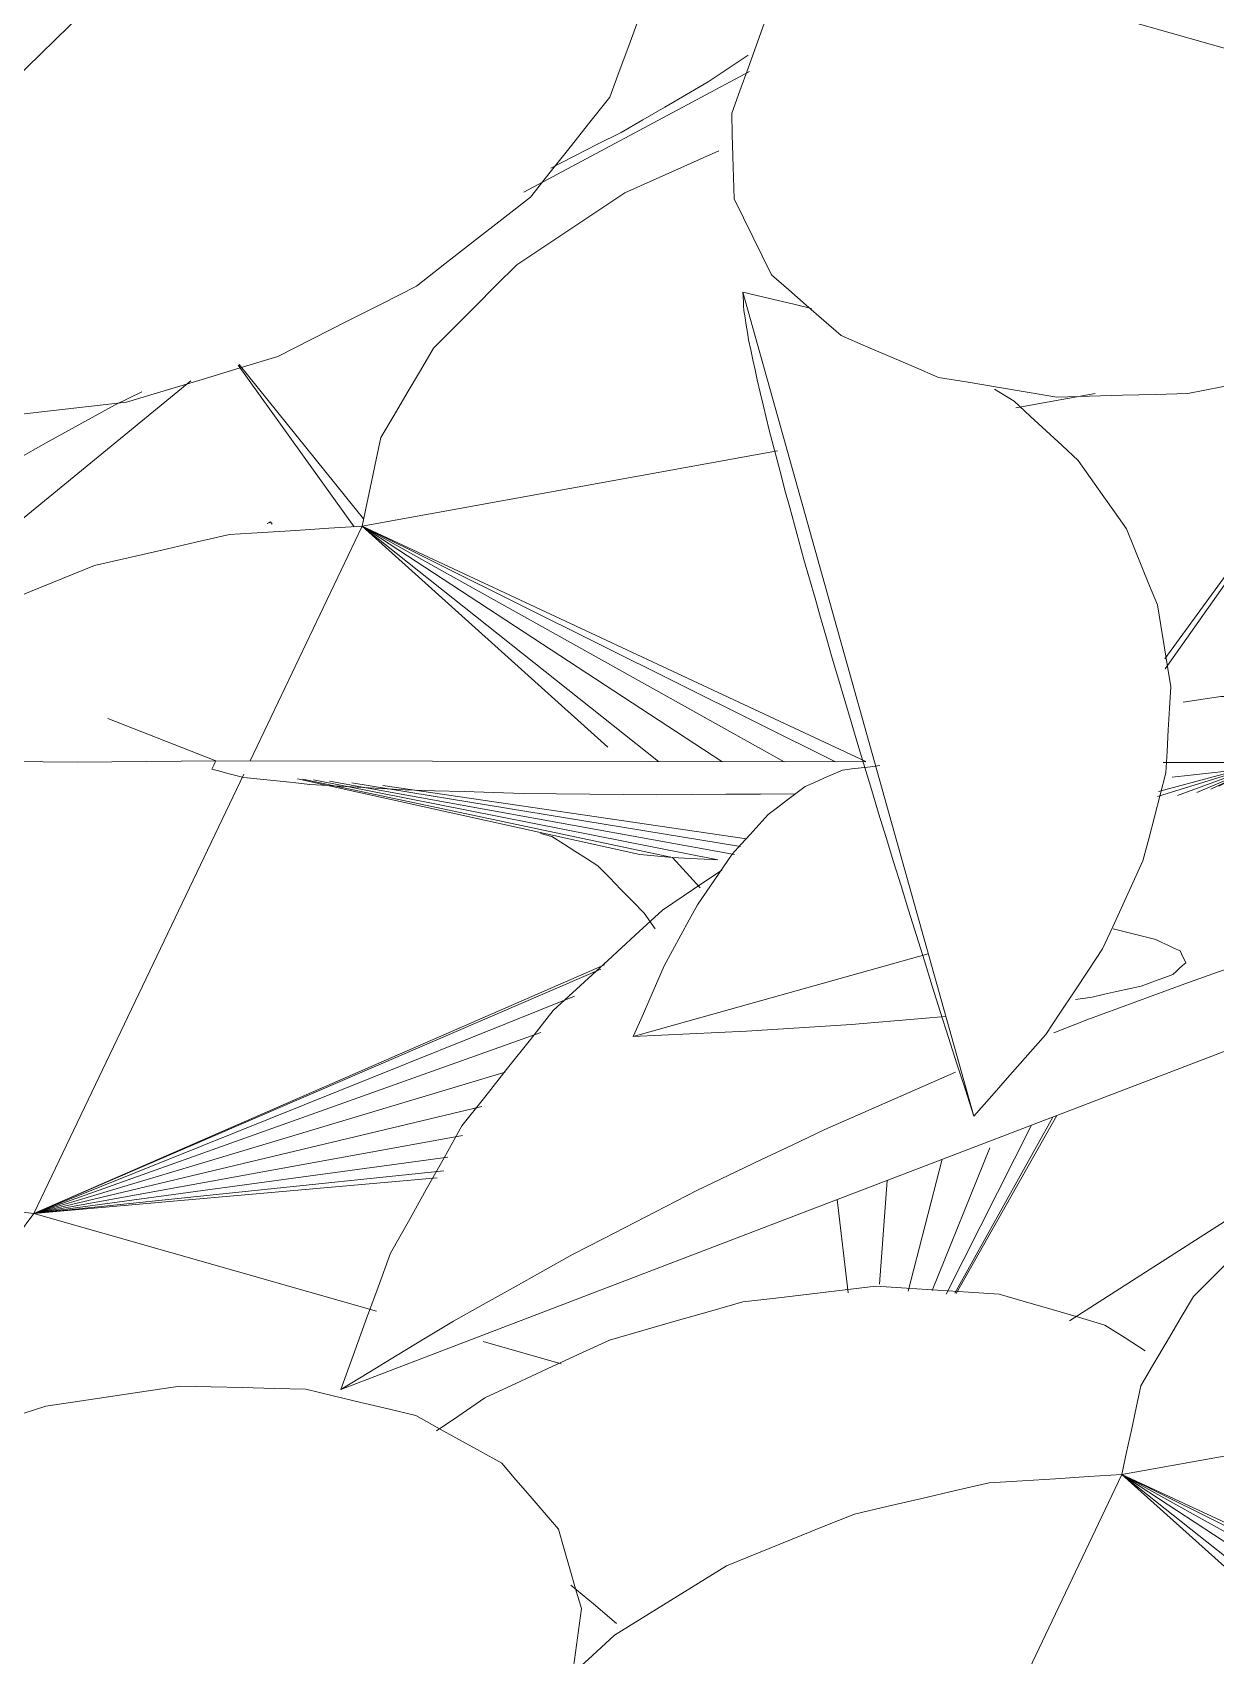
# Model space of a CAD drawing. Header units: metres. Extents: x 10.2 to 20.8, y -0.2 to 6.6.
# Drawn here: x 14.5079 to 14.5493, y 2.5656 to 2.6225 of the extents above; entities that cross this region are included whole.
import ezdxf

# ---------------------------------------------------------------- set-up
doc = ezdxf.new("R2010")
doc.units = ezdxf.units.M
doc.linetypes.add('_Pontos', pattern=[0.002, 0, -0.002])
for name, color, linetype, lineweight in [('Importações nas famílias', 250, 'Continuous', 5), ('Níveis', 10, 'Continuous', 9), ('Vegetação', 7, 'Continuous', 5)]:
    doc.layers.add(name, color=color, linetype=linetype, lineweight=lineweight)

# ---------------------------------------------------------------- blocks, each defined once
blk = doc.blocks.new('Planta_pergolado_12200 - plantas pergolado_skp_Component_12-V4133-Corte 3')
at = {"layer": 'Importações nas famílias'}
blk.add_line((14.516277, 2.605277), (14.516223, 2.605352), dxfattribs=at)
at = {"layer": 'Importações nas famílias', "flags": 128}
blk.add_lwpolyline([(14.516223, 2.605352), (14.516162, 2.605323), (14.516101, 2.605293)], dxfattribs=at)
blk = doc.blocks.new('Planta_pergolado_12200 - plantas pergolado_skp_Component_12-V4135-Corte 3')
at = {"layer": 'Importações nas famílias'}
for p, q in [((14.525679, 2.594436), (14.526073, 2.594338)), ((14.5293, 2.591652), (14.529694, 2.591094))]:
    blk.add_line(p, q, dxfattribs=at)
at = {"layer": 'Importações nas famílias', "flags": 128}
for points in [[(14.526073, 2.594338), (14.526476, 2.59408), (14.52688, 2.593822), (14.527283, 2.593563), (14.527686, 2.593305)], [(14.527686, 2.593305), (14.52809, 2.592892), (14.528493, 2.592478), (14.528896, 2.592065), (14.5293, 2.591652)]]:
    blk.add_lwpolyline(points, dxfattribs=at)
blk = doc.blocks.new('Planta_pergolado_12200 - plantas pergolado_skp_Component_17-V4137-Corte 3')
at = {"layer": 'Importações nas famílias'}
for p, q in [((14.499768, 2.598901), (14.500807, 2.598948)), ((14.514307, 2.596988), (14.510524, 2.598462)), ((14.493782, 2.598298), (14.49407, 2.598373)), ((14.514307, 2.596988), (14.537072, 2.596948)), ((14.547288, 2.595729), (14.550762, 2.596814)), ((14.547317, 2.595914), (14.550413, 2.596737)), ((14.547479, 2.596929), (14.550859, 2.596923)), ((14.550879, 2.596837), (14.547979, 2.595771)), ((14.550882, 2.596825), (14.548661, 2.595875)), ((14.549149, 2.595986), (14.550884, 2.596814)), ((14.549436, 2.596091), (14.550885, 2.59681)), ((14.517158, 2.596357), (14.529154, 2.593702)), ((14.517351, 2.596342), (14.530294, 2.593596)), ((14.51772, 2.596313), (14.531881, 2.593516)), ((14.518281, 2.59627), (14.532467, 2.593708)), ((14.519071, 2.596209), (14.532684, 2.593984)), ((14.53289, 2.594246), (14.520152, 2.596125)), ((14.530294, 2.593596), (14.529154, 2.593702)), ((14.531262, 2.592535), (14.530294, 2.593596)), ((14.53093, 2.593564), (14.530294, 2.593596)), ((14.531881, 2.593516), (14.53093, 2.593564))]:
    blk.add_line(p, q, dxfattribs=at)
at = {"layer": 'Importações nas famílias', "flags": 128}
for points in [[(14.49407, 2.598373), (14.494654, 2.598444), (14.495238, 2.598515), (14.495822, 2.598585), (14.496406, 2.598656)], [(14.496406, 2.598656), (14.497247, 2.598717), (14.498087, 2.598778), (14.498927, 2.59884), (14.499768, 2.598901)], [(14.494396, 2.597496), (14.494055, 2.597565), (14.493713, 2.597635)], [(14.496925, 2.59726), (14.496293, 2.597319), (14.495661, 2.597378), (14.495029, 2.597437), (14.494396, 2.597496)], [(14.500444, 2.597082), (14.499564, 2.597127), (14.498685, 2.597171), (14.497805, 2.597216), (14.496925, 2.59726)], [(14.504713, 2.596973), (14.503646, 2.597), (14.502579, 2.597027), (14.501511, 2.597055), (14.500444, 2.597082)], [(14.509441, 2.596941), (14.508259, 2.596949), (14.507077, 2.596957), (14.505895, 2.596965), (14.504713, 2.596973)], [(14.514307, 2.596988), (14.51309, 2.596976), (14.511874, 2.596964), (14.510658, 2.596953), (14.509441, 2.596941)], [(14.514163, 2.596686), (14.514199, 2.596762), (14.514235, 2.596837), (14.514271, 2.596912), (14.514307, 2.596988)], [(14.515284, 2.596403), (14.515003, 2.596474), (14.514723, 2.596545), (14.514443, 2.596616), (14.514163, 2.596686)], [(14.550762, 2.596848), (14.550413, 2.596773), (14.550063, 2.596699), (14.549714, 2.596624)], [(14.517592, 2.596158), (14.517015, 2.596219), (14.516438, 2.596281), (14.515861, 2.596342), (14.515284, 2.596403)], [(14.52093, 2.595967), (14.520095, 2.596015), (14.519261, 2.596063), (14.518426, 2.59611), (14.517592, 2.596158)], [(14.549714, 2.596624), (14.549075, 2.596555), (14.548436, 2.596486), (14.547797, 2.596417)], [(14.525071, 2.595843), (14.524035, 2.595874), (14.523, 2.595905), (14.521965, 2.595936), (14.52093, 2.595967)], [(14.529732, 2.595796), (14.528567, 2.595808), (14.527401, 2.59582), (14.526236, 2.595831), (14.525071, 2.595843)], [(14.534596, 2.595827), (14.53338, 2.595819), (14.532164, 2.595811), (14.530948, 2.595803), (14.529732, 2.595796)]]:
    blk.add_lwpolyline(points, dxfattribs=at)
blk = doc.blocks.new('Planta_pergolado_12200 - plantas pergolado_skp_Component_16-V4138-Corte 3')
for name in ['Planta_pergolado_12200 - plantas pergolado_skp_Component_12-V4133-Corte 3', 'Planta_pergolado_12200 - plantas pergolado_skp_Component_17-V4137-Corte 3', 'Planta_pergolado_12200 - plantas pergolado_skp_Component_12-V4135-Corte 3']:
    blk.add_blockref(name, (0, 0))
blk = doc.blocks.new('Planta_pergolado_12200 - plantas pergolado_skp_Component_17-V4184-Corte 3')
at = {"layer": 'Importações nas famílias'}
for p, q in [((14.532997, 2.621123), (14.525095, 2.6169)), ((14.519144, 2.605184), (14.515083, 2.610846)), ((14.515118, 2.61086), (14.51948, 2.605456)), ((14.51343, 2.610297), (14.501206, 2.600272)), ((14.510774, 2.609451), (14.511709, 2.609902)), ((14.488048, 2.594585), (14.488836, 2.595197)), ((14.481678, 2.584501), (14.482475, 2.585109)), ((14.477621, 2.580957), (14.478214, 2.581555)), ((14.482991, 2.579368), (14.4822, 2.579))]:
    blk.add_line(p, q, dxfattribs=at)
at = {"layer": 'Importações nas famílias', "flags": 128}
for points in [[(14.506118, 2.606874), (14.507282, 2.607518), (14.508446, 2.608162), (14.50961, 2.608807), (14.510774, 2.609451)], [(14.501071, 2.603801), (14.502333, 2.604569), (14.503595, 2.605337), (14.504857, 2.606106), (14.506118, 2.606874)], [(14.49872, 2.60225), (14.499797, 2.60296), (14.501071, 2.603801)], [(14.492525, 2.584812), (14.491276, 2.584065), (14.490334, 2.583501)], [(14.478214, 2.581555), (14.47908, 2.582291), (14.479946, 2.583028), (14.480812, 2.583765), (14.481678, 2.584501)], [(14.487407, 2.581756), (14.486394, 2.581209), (14.48526, 2.580595), (14.484126, 2.579981), (14.482991, 2.579368)]]:
    blk.add_lwpolyline(points, dxfattribs=at)
blk = doc.blocks.new('Planta_pergolado_12200 - plantas pergolado_skp_Component_16-V4185-Corte 3')
blk.add_blockref('Planta_pergolado_12200 - plantas pergolado_skp_Component_17-V4184-Corte 3', (0, 0))
blk = doc.blocks.new('Planta_pergolado_12200 - plantas pergolado_skp_-V4186-Corte 3')
blk.add_blockref('Planta_pergolado_12200 - plantas pergolado_skp_Component_16-V4185-Corte 3', (0, 0))
blk = doc.blocks.new('Planta_pergolado_12200 - plantas pergolado_skp_-V4187-Corte 3')
for name in ['Planta_pergolado_12200 - plantas pergolado_skp_-V4186-Corte 3', 'Planta_pergolado_12200 - plantas pergolado_skp_Component_16-V4138-Corte 3']:
    blk.add_blockref(name, (0, 0))
blk = doc.blocks.new('Planta_pergolado_12200 - plantas pergolado_skp_-V4514-Corte 3')
blk.add_blockref('Planta_pergolado_12200 - plantas pergolado_skp_-V4187-Corte 3', (0, 0))
blk = doc.blocks.new('Planta_pergolado_12200 - plantas pergolado_skp_Component_12-V4888-Corte 3')
at = {"layer": 'Importações nas famílias'}
blk.add_line((14.529, 2.623494), (14.532958, 2.62631), dxfattribs=at)
at = {"layer": 'Importações nas famílias', "flags": 128}
for points in [[(14.531552, 2.620769), (14.532251, 2.621233), (14.532949, 2.621696)], [(14.528495, 2.618995), (14.52926, 2.619438), (14.530024, 2.619882), (14.530788, 2.620325), (14.531552, 2.620769)], [(14.526031, 2.617738), (14.526852, 2.618157), (14.527674, 2.618576), (14.528495, 2.618995)]]:
    blk.add_lwpolyline(points, dxfattribs=at)
blk = doc.blocks.new('Planta_pergolado_12200 - plantas pergolado_skp_Component_17-V4890-Corte 3')
at = {"layer": 'Importações nas famílias'}
blk.add_line((14.535806, 2.625876), (14.56498, 2.617563), dxfattribs=at)
at = {"layer": 'Importações nas famílias', "flags": 128}
for points in [[(14.53237, 2.619666), (14.532656, 2.620452), (14.532942, 2.621237), (14.533227, 2.622022), (14.533513, 2.622808)], [(14.532455, 2.616664), (14.532434, 2.617415), (14.532413, 2.618165), (14.532391, 2.618916), (14.53237, 2.619666)], [(14.533763, 2.614007), (14.533436, 2.614671), (14.533109, 2.615335), (14.532782, 2.616), (14.532455, 2.616664)], [(14.536204, 2.611875), (14.535594, 2.612408), (14.534983, 2.612941), (14.534373, 2.613474), (14.533763, 2.614007)], [(14.539612, 2.610414), (14.53876, 2.610779), (14.537908, 2.611144), (14.537056, 2.61151), (14.536204, 2.611875)], [(14.543754, 2.609724), (14.542719, 2.609896), (14.541683, 2.610069), (14.540647, 2.610241), (14.539612, 2.610414)], [(14.553084, 2.610786), (14.5519, 2.610552), (14.550717, 2.610318), (14.549533, 2.610084), (14.548349, 2.609851)], [(14.548349, 2.609851), (14.547201, 2.609819), (14.546052, 2.609787), (14.544903, 2.609755), (14.543754, 2.609724)]]:
    blk.add_lwpolyline(points, dxfattribs=at)
blk = doc.blocks.new('Planta_pergolado_12200 - plantas pergolado_skp_Component_16-V4891-Corte 3')
for name in ['Planta_pergolado_12200 - plantas pergolado_skp_Component_17-V4890-Corte 3', 'Planta_pergolado_12200 - plantas pergolado_skp_Component_12-V4888-Corte 3']:
    blk.add_blockref(name, (0, 0))
blk = doc.blocks.new('Planta_pergolado_12200 - plantas pergolado_skp_Component_17-V4902-Corte 3')
at = {"layer": 'Importações nas famílias'}
for p, q in [((14.5451, 2.609848), (14.542318, 2.609345)), ((14.547536, 2.60055), (14.553026, 2.608092)), ((14.533977, 2.607835), (14.519426, 2.605202)), ((14.552844, 2.607712), (14.547553, 2.600204)), ((14.515504, 2.596986), (14.519426, 2.605202)), ((14.534212, 2.596953), (14.519426, 2.605202)), ((14.519426, 2.605202), (14.536009, 2.59695)), ((14.53202, 2.596957), (14.519426, 2.605202)), ((14.529802, 2.59696), (14.519426, 2.605202)), ((14.52803, 2.597466), (14.519426, 2.605202)), ((14.519426, 2.605202), (14.537068, 2.596961)), ((14.507934, 2.581129), (14.515278, 2.596513)), ((14.507934, 2.581129), (14.527911, 2.589838)), ((14.507934, 2.581129), (14.527788, 2.589683)), ((14.507934, 2.581129), (14.526867, 2.588738)), ((14.507934, 2.581129), (14.525682, 2.587464)), ((14.507934, 2.581129), (14.524432, 2.586081)), ((14.507934, 2.581129), (14.523625, 2.584879)), ((14.542874, 2.584225), (14.539882, 2.578306)), ((14.543616, 2.584509), (14.540182, 2.578339)), ((14.540231, 2.578331), (14.543763, 2.584565)), ((14.554912, 2.584236), (14.544206, 2.57737)), ((14.507934, 2.581129), (14.522939, 2.583858)), ((14.507934, 2.581129), (14.522428, 2.583097)), ((14.539388, 2.578436), (14.541413, 2.583426)), ((14.507934, 2.581129), (14.522285, 2.582629)), ((14.538551, 2.57841), (14.539743, 2.583027)), ((14.522056, 2.582383), (14.507934, 2.581129)), ((14.537815, 2.582289), (14.537543, 2.578649)), ((14.536063, 2.581619), (14.536451, 2.578346)), ((14.507934, 2.581129), (14.507167, 2.581224)), ((14.507361, 2.580362), (14.507934, 2.581129)), ((14.507934, 2.581129), (14.519935, 2.577709)), ((14.523668, 2.576646), (14.526397, 2.575868))]:
    blk.add_line(p, q, dxfattribs=at)
at = {"layer": 'Importações nas famílias', "flags": 128}
for points in [[(14.528623, 2.61688), (14.529721, 2.617367), (14.530818, 2.617854), (14.531915, 2.618342)], [(14.524843, 2.614358), (14.525788, 2.614989), (14.526733, 2.615619), (14.527678, 2.616249), (14.528623, 2.61688)], [(14.52193, 2.611436), (14.522658, 2.612167), (14.523387, 2.612897), (14.524115, 2.613628), (14.524843, 2.614358)], [(14.520082, 2.608313), (14.520544, 2.609094), (14.521006, 2.609875), (14.521468, 2.610655), (14.52193, 2.611436)], [(14.519426, 2.605202), (14.51959, 2.60598), (14.519754, 2.606758), (14.519918, 2.607535), (14.520082, 2.608313)], [(14.514777, 2.604911), (14.51594, 2.604983), (14.517102, 2.605056), (14.518264, 2.605129), (14.519426, 2.605202)], [(14.510054, 2.603819), (14.511235, 2.604092), (14.512416, 2.604365), (14.513597, 2.604638), (14.514777, 2.604911)], [(14.505578, 2.602001), (14.506697, 2.602456), (14.507816, 2.60291), (14.508935, 2.603365), (14.510054, 2.603819)]]:
    blk.add_lwpolyline(points, dxfattribs=at)
blk = doc.blocks.new('Planta_pergolado_12200 - plantas pergolado_skp_Component_16-V4903-Corte 3')
blk.add_blockref('Planta_pergolado_12200 - plantas pergolado_skp_Component_17-V4902-Corte 3', (0, 0))
blk = doc.blocks.new('Planta_pergolado_12200 - plantas pergolado_skp_Component_17-V4921-Corte 3')
at = {"layer": 'Importações nas famílias'}
blk.add_line((14.520013, 2.633332), (14.49703, 2.610844), dxfattribs=at)
at = {"layer": 'Importações nas famílias', "flags": 128}
for points in [[(14.529434, 2.623821), (14.5291, 2.622923), (14.528767, 2.622026), (14.528433, 2.621129), (14.528099, 2.620231)], [(14.528099, 2.620231), (14.527405, 2.619355), (14.52671, 2.618479), (14.526015, 2.617604), (14.52532, 2.616728)], [(14.52532, 2.616728), (14.524323, 2.615948), (14.523326, 2.615169), (14.522329, 2.614389), (14.521332, 2.61361)], [(14.521332, 2.61361), (14.520118, 2.612993), (14.518905, 2.612377), (14.517691, 2.61176), (14.516477, 2.611143)], [(14.516477, 2.611143), (14.515151, 2.610743), (14.513824, 2.610342), (14.512497, 2.609941), (14.51117, 2.60954)], [(14.51117, 2.60954), (14.509844, 2.609389), (14.508517, 2.609238), (14.507191, 2.609087), (14.505864, 2.608936)]]:
    blk.add_lwpolyline(points, dxfattribs=at)
blk = doc.blocks.new('Planta_pergolado_12200 - plantas pergolado_skp_Component_16-V4922-Corte 3')
blk.add_blockref('Planta_pergolado_12200 - plantas pergolado_skp_Component_17-V4921-Corte 3', (0, 0))
blk = doc.blocks.new('Planta_pergolado_12200 - plantas pergolado_skp_Component_12-V4929-Corte 3')
at = {"layer": 'Importações nas famílias'}
for p, q in [((14.532762, 2.613393), (14.540846, 2.584541)), ((14.542263, 2.609576), (14.541575, 2.61))]:
    blk.add_line(p, q, dxfattribs=at)
at = {"layer": 'Importações nas famílias', "flags": 128}
for points in [[(14.535171, 2.612826), (14.534541, 2.612974), (14.533652, 2.613184), (14.532762, 2.613393)], [(14.532762, 2.613393), (14.532771, 2.613234), (14.532779, 2.613074), (14.532788, 2.612915), (14.532797, 2.612755)], [(14.532797, 2.612755), (14.532839, 2.612499), (14.53288, 2.612243), (14.532922, 2.611986), (14.532964, 2.61173)], [(14.532964, 2.61173), (14.533039, 2.611379), (14.533113, 2.611029), (14.533188, 2.610678), (14.533262, 2.610328)], [(14.533262, 2.610328), (14.533369, 2.609887), (14.533475, 2.609446), (14.533582, 2.609006), (14.533688, 2.608565)], [(14.544507, 2.607505), (14.543946, 2.608023), (14.543385, 2.608541), (14.542824, 2.609058), (14.542263, 2.609576)], [(14.533688, 2.608565), (14.533825, 2.608039), (14.533962, 2.607513), (14.534099, 2.606987), (14.534236, 2.606461)], [(14.546193, 2.605109), (14.545772, 2.605708), (14.54535, 2.606307), (14.544929, 2.606906), (14.544507, 2.607505)], [(14.534236, 2.606461), (14.534402, 2.605855), (14.534569, 2.60525), (14.534735, 2.604644), (14.534901, 2.604038)], [(14.547281, 2.602443), (14.547009, 2.603109), (14.546737, 2.603776), (14.546465, 2.604442), (14.546193, 2.605109)], [(14.534901, 2.604038), (14.535095, 2.60336), (14.535288, 2.602682), (14.535482, 2.602003), (14.535675, 2.601325)], [(14.547745, 2.59957), (14.547629, 2.600288), (14.547513, 2.601007), (14.547397, 2.601725), (14.547281, 2.602443)], [(14.535675, 2.601325), (14.535894, 2.600581), (14.536113, 2.599838), (14.536331, 2.599094), (14.53655, 2.598351)], [(14.547575, 2.596558), (14.547617, 2.597311), (14.54766, 2.598064), (14.547702, 2.598817), (14.547745, 2.59957)], [(14.53655, 2.598351), (14.536791, 2.59755), (14.537033, 2.59675), (14.537274, 2.595949), (14.537516, 2.595149)], [(14.546774, 2.593477), (14.546974, 2.594247), (14.547174, 2.595017), (14.547374, 2.595788), (14.547575, 2.596558)], [(14.537516, 2.595149), (14.537777, 2.5943), (14.538039, 2.593451), (14.5383, 2.592603), (14.538561, 2.591754)], [(14.545361, 2.590399), (14.545714, 2.591168), (14.546067, 2.591938), (14.54642, 2.592707), (14.546774, 2.593477)], [(14.538561, 2.591754), (14.53884, 2.590867), (14.539119, 2.58998), (14.539397, 2.589092), (14.539676, 2.588205)], [(14.54337, 2.587397), (14.543867, 2.588147), (14.544365, 2.588898), (14.544863, 2.589648), (14.545361, 2.590399)], [(14.539676, 2.588205), (14.539968, 2.587289), (14.540261, 2.586373), (14.540554, 2.585457), (14.540846, 2.584541)], [(14.540846, 2.584541), (14.541477, 2.585255), (14.542108, 2.585969), (14.542739, 2.586683), (14.54337, 2.587397)]]:
    blk.add_lwpolyline(points, dxfattribs=at)
blk = doc.blocks.new('Planta_pergolado_12200 - plantas pergolado_skp_Component_12-V4930-Corte 3')
at = {"layer": 'Importações nas famílias', "flags": 128}
for points in [[(14.505819, 2.573668), (14.504785, 2.573427), (14.503751, 2.573187), (14.502717, 2.572946), (14.501683, 2.572705)], [(14.528335, 2.566768), (14.527526, 2.567454), (14.526741, 2.568118)]]:
    blk.add_lwpolyline(points, dxfattribs=at)
blk = doc.blocks.new('Planta_pergolado_12200 - plantas pergolado_skp_Component_17-V4931-Corte 3')
at = {"layer": 'Importações nas famílias'}
for p, q in [((14.582314, 2.578553), (14.546039, 2.571988)), ((14.534547, 2.547915), (14.546039, 2.571988)), ((14.565526, 2.561116), (14.546039, 2.571988)), ((14.546039, 2.571988), (14.567623, 2.561247)), ((14.563396, 2.560623), (14.546039, 2.571988)), ((14.561378, 2.559804), (14.546039, 2.571988)), ((14.560317, 2.55915), (14.546039, 2.571988)), ((14.546039, 2.571988), (14.569542, 2.561008))]:
    blk.add_line(p, q, dxfattribs=at)
at = {"layer": 'Importações nas famílias', "flags": 128}
for points in [[(14.548543, 2.578222), (14.549271, 2.578952), (14.55, 2.579683), (14.550728, 2.580413), (14.551456, 2.581144)], [(14.546695, 2.575099), (14.547157, 2.57588), (14.547619, 2.57666), (14.548081, 2.577441), (14.548543, 2.578222)], [(14.546039, 2.571988), (14.546203, 2.572765), (14.546367, 2.573543), (14.546531, 2.574321), (14.546695, 2.575099)], [(14.536667, 2.570605), (14.537848, 2.570878), (14.539029, 2.571151), (14.540209, 2.571423), (14.54139, 2.571696)], [(14.54139, 2.571696), (14.542552, 2.571769), (14.543715, 2.571842), (14.544877, 2.571915), (14.546039, 2.571988)], [(14.532191, 2.568787), (14.53331, 2.569241), (14.534429, 2.569696), (14.535548, 2.57015), (14.536667, 2.570605)], [(14.528267, 2.566367), (14.529248, 2.566972), (14.530229, 2.567577), (14.53121, 2.568182), (14.532191, 2.568787)], [(14.526714, 2.564939), (14.52749, 2.565653), (14.528267, 2.566367)]]:
    blk.add_lwpolyline(points, dxfattribs=at)
blk = doc.blocks.new('Planta_pergolado_12200 - plantas pergolado_skp_Component_16-V4932-Corte 3')
for name in ['Planta_pergolado_12200 - plantas pergolado_skp_Component_12-V4929-Corte 3', 'Planta_pergolado_12200 - plantas pergolado_skp_Component_17-V4931-Corte 3', 'Planta_pergolado_12200 - plantas pergolado_skp_Component_12-V4930-Corte 3']:
    blk.add_blockref(name, (0, 0))
blk = doc.blocks.new('Planta_pergolado_12200 - plantas pergolado_skp_Component_12-V4943-Corte 3')
at = {"layer": 'Importações nas famílias'}
for p, q in [((14.539254, 2.590223), (14.528923, 2.587334)), ((14.544415, 2.58862), (14.544991, 2.58871))]:
    blk.add_line(p, q, dxfattribs=at)
at = {"layer": 'Importações nas famílias', "flags": 128}
for points in [[(14.53756, 2.596817), (14.537232, 2.596778), (14.536905, 2.596738), (14.536577, 2.596699), (14.536249, 2.596659)], [(14.536249, 2.596659), (14.535921, 2.596516), (14.535594, 2.596372), (14.535266, 2.596228), (14.534939, 2.596084)], [(14.534939, 2.596084), (14.534616, 2.595838), (14.534293, 2.595591), (14.533969, 2.595345), (14.533646, 2.595099)], [(14.533646, 2.595099), (14.533331, 2.594752), (14.533015, 2.594406), (14.5327, 2.59406), (14.532384, 2.593713)], [(14.532384, 2.593713), (14.53208, 2.593271), (14.531776, 2.592828), (14.531472, 2.592386), (14.531168, 2.591943)], [(14.531168, 2.591943), (14.530878, 2.59141), (14.530589, 2.590876), (14.530299, 2.590343), (14.53001, 2.589809)], [(14.54722, 2.590723), (14.546849, 2.590818), (14.546477, 2.590913), (14.546106, 2.591007), (14.545734, 2.591102)], [(14.548074, 2.590324), (14.54786, 2.590423), (14.547647, 2.590523), (14.547434, 2.590623), (14.54722, 2.590723)], [(14.547818, 2.589501), (14.547932, 2.589604), (14.548046, 2.589707), (14.548161, 2.58981), (14.548275, 2.589913)], [(14.548275, 2.589913), (14.548224, 2.590015), (14.548174, 2.590118), (14.548124, 2.590221), (14.548074, 2.590324)], [(14.53001, 2.589809), (14.529738, 2.58919), (14.529466, 2.588571), (14.529195, 2.587953), (14.528923, 2.587334)], [(14.546715, 2.589096), (14.546991, 2.589197), (14.547267, 2.589298), (14.547542, 2.5894), (14.547818, 2.589501)], [(14.544991, 2.58871), (14.545422, 2.588807), (14.545853, 2.588903), (14.546284, 2.589), (14.546715, 2.589096)], [(14.532893, 2.587511), (14.533811, 2.587569), (14.534729, 2.587628), (14.535648, 2.587686), (14.536566, 2.587744)], [(14.536566, 2.587744), (14.537389, 2.587814), (14.538211, 2.587885), (14.539034, 2.587955), (14.539856, 2.588026)], [(14.528923, 2.587334), (14.529916, 2.587378), (14.530908, 2.587422), (14.5319, 2.587467), (14.532893, 2.587511)]]:
    blk.add_lwpolyline(points, dxfattribs=at)
blk = doc.blocks.new('Planta_pergolado_12200 - plantas pergolado_skp_Component_17-V4946-Corte 3')
at = {"layer": 'Importações nas famílias'}
for p, q in [((14.522455, 2.556886), (14.52109, 2.557467)), ((14.522514, 2.557515), (14.521742, 2.557775)), ((14.522415, 2.556454), (14.520825, 2.557228)), ((14.530668, 2.543142), (14.531847, 2.543574)), ((14.527263, 2.541166), (14.531552, 2.542519)), ((14.531388, 2.541571), (14.524766, 2.539801)), ((14.525593, 2.540222), (14.531441, 2.541877)), ((14.520582, 2.536271), (14.533147, 2.535717)), ((14.565788, 2.535435), (14.564461, 2.535034))]:
    blk.add_line(p, q, dxfattribs=at)
at = {"layer": 'Importações nas famílias', "flags": 128}
for points in [[(14.532756, 2.578031), (14.53392, 2.578168), (14.535085, 2.578305), (14.536249, 2.578442), (14.537413, 2.578579)], [(14.537413, 2.578579), (14.538495, 2.57851), (14.539577, 2.578441), (14.540659, 2.578372), (14.54174, 2.578304)], [(14.528085, 2.576698), (14.529253, 2.577031), (14.530421, 2.577365), (14.531588, 2.577698), (14.532756, 2.578031)], [(14.54174, 2.578304), (14.542666, 2.578034), (14.543591, 2.577764), (14.544516, 2.577494), (14.545442, 2.577224)], [(14.545442, 2.577224), (14.546148, 2.576772), (14.546854, 2.57632)], [(14.52372, 2.57467), (14.524811, 2.575177), (14.525902, 2.575684), (14.526994, 2.576191), (14.528085, 2.576698)], [(14.522034, 2.573513), (14.522779, 2.574024), (14.52372, 2.57467)], [(14.568216, 2.536668), (14.567002, 2.536051), (14.565788, 2.535435)], [(14.555175, 2.533227), (14.553962, 2.533339), (14.553191, 2.53341)], [(14.511758, 2.530482), (14.51174, 2.531228), (14.511721, 2.531974)], [(14.543876, 2.531885), (14.543234, 2.531329), (14.542415, 2.53062), (14.541596, 2.529912), (14.540777, 2.529203)], [(14.513045, 2.527866), (14.512723, 2.52852), (14.512402, 2.529174), (14.51208, 2.529828), (14.511758, 2.530482)], [(14.540777, 2.529203), (14.539768, 2.528608), (14.538759, 2.528012), (14.537749, 2.527417), (14.53674, 2.526822)], [(14.51546, 2.525797), (14.514857, 2.526314), (14.514253, 2.526831), (14.513649, 2.527349), (14.513045, 2.527866)], [(14.53674, 2.526822), (14.535609, 2.526381), (14.534477, 2.52594), (14.533346, 2.525499), (14.532215, 2.525058)], [(14.518838, 2.524413), (14.517994, 2.524759), (14.517149, 2.525105), (14.516305, 2.525451), (14.51546, 2.525797)], [(14.532215, 2.525058), (14.531039, 2.524801), (14.529863, 2.524544), (14.528687, 2.524288), (14.527511, 2.524031)], [(14.522948, 2.523811), (14.521921, 2.523962), (14.520893, 2.524112), (14.519865, 2.524263), (14.518838, 2.524413)], [(14.527511, 2.524031), (14.52637, 2.523976), (14.525229, 2.523921), (14.524089, 2.523866), (14.522948, 2.523811)]]:
    blk.add_lwpolyline(points, dxfattribs=at)
blk = doc.blocks.new('Planta_pergolado_12200 - plantas pergolado_skp_Component_16-V4947-Corte 3')
for name in ['Planta_pergolado_12200 - plantas pergolado_skp_Component_12-V4943-Corte 3', 'Planta_pergolado_12200 - plantas pergolado_skp_Component_17-V4946-Corte 3']:
    blk.add_blockref(name, (0, 0))
blk = doc.blocks.new('Planta_pergolado_12200 - plantas pergolado_skp_Component_17-V4951-Corte 3')
at = {"layer": 'Importações nas famílias', "flags": 128}
for points in [[(14.508351, 2.574378), (14.509523, 2.574556), (14.510694, 2.574733), (14.511866, 2.574911), (14.513037, 2.575088)], [(14.513037, 2.575088), (14.514142, 2.57506), (14.515246, 2.575033), (14.51635, 2.575005), (14.517455, 2.574978)], [(14.517455, 2.574978), (14.518417, 2.574747), (14.519379, 2.574516), (14.520341, 2.574286), (14.521303, 2.574055)], [(14.503717, 2.572898), (14.504875, 2.573268), (14.506034, 2.573638), (14.507193, 2.574008), (14.508351, 2.574378)], [(14.521303, 2.574055), (14.522057, 2.573637), (14.522812, 2.573219), (14.523566, 2.572801), (14.52432, 2.572383)], [(14.52432, 2.572383), (14.524815, 2.571806), (14.52531, 2.571229), (14.525805, 2.570652), (14.5263, 2.570076)], [(14.5263, 2.570076), (14.526502, 2.569379), (14.526704, 2.568683), (14.526905, 2.567986), (14.527107, 2.56729)], [(14.527107, 2.56729), (14.527002, 2.566521), (14.526898, 2.565753), (14.526793, 2.564984), (14.526688, 2.564216)]]:
    blk.add_lwpolyline(points, dxfattribs=at)
blk = doc.blocks.new('Planta_pergolado_12200 - plantas pergolado_skp_Component_16-V4952-Corte 3')
blk.add_blockref('Planta_pergolado_12200 - plantas pergolado_skp_Component_17-V4951-Corte 3', (0, 0))
blk = doc.blocks.new('Planta_pergolado_12200 - plantas pergolado_skp_Component_12-V4971-Corte 3')
at = {"layer": 'Importações nas famílias'}
for p, q in [((14.549505, 2.599237), (14.548179, 2.599043)), ((14.550624, 2.599238), (14.549505, 2.599237)), ((14.553888, 2.591056), (14.554779, 2.591312)), ((14.518677, 2.574967), (14.554599, 2.588711)), ((14.543653, 2.587457), (14.544803, 2.587918))]:
    blk.add_line(p, q, dxfattribs=at)
at = {"layer": 'Importações nas famílias', "flags": 128}
for points in [[(14.532028, 2.593149), (14.531034, 2.592483), (14.529945, 2.591753)], [(14.529945, 2.591753), (14.528989, 2.590873), (14.528034, 2.589993), (14.527078, 2.589113), (14.526122, 2.588234)], [(14.549381, 2.589585), (14.550507, 2.589953), (14.551634, 2.590321), (14.552761, 2.590689), (14.553888, 2.591056)], [(14.544803, 2.587918), (14.545947, 2.588335), (14.547092, 2.588752), (14.548236, 2.589169), (14.549381, 2.589585)], [(14.526122, 2.588234), (14.525322, 2.587225), (14.524522, 2.586216), (14.523722, 2.585207), (14.522922, 2.584198)], [(14.535638, 2.584073), (14.536779, 2.584574), (14.537921, 2.585074), (14.539063, 2.585574), (14.540205, 2.586074)], [(14.522922, 2.584198), (14.522297, 2.583084), (14.521672, 2.581969), (14.521046, 2.580855), (14.520421, 2.579741)], [(14.531152, 2.581938), (14.532274, 2.582472), (14.533395, 2.583006), (14.534516, 2.583539), (14.535638, 2.584073)], [(14.526798, 2.579691), (14.527887, 2.580253), (14.528975, 2.580815), (14.530064, 2.581376), (14.531152, 2.581938)], [(14.520421, 2.579741), (14.519985, 2.578547), (14.519549, 2.577354), (14.519113, 2.57616), (14.518677, 2.574967)], [(14.522625, 2.577359), (14.523668, 2.577942), (14.524711, 2.578525), (14.525755, 2.579108), (14.526798, 2.579691)], [(14.518677, 2.574967), (14.519664, 2.575565), (14.520651, 2.576163), (14.521638, 2.576761), (14.522625, 2.577359)]]:
    blk.add_lwpolyline(points, dxfattribs=at)
blk = doc.blocks.new('Planta_pergolado_12200 - plantas pergolado_skp_Component_16-V4975-Corte 3')
blk.add_blockref('Planta_pergolado_12200 - plantas pergolado_skp_Component_12-V4971-Corte 3', (0, 0))
blk = doc.blocks.new('Planta_pergolado_12200 - plantas pergolado_skp_-V4994-Corte 3')
blk.add_blockref('Planta_pergolado_12200 - plantas pergolado_skp_Component_16-V4975-Corte 3', (0, 0))
blk = doc.blocks.new('Planta_pergolado_12200 - plantas pergolado_skp_-V4995-Corte 3')
for name in ['Planta_pergolado_12200 - plantas pergolado_skp_-V4994-Corte 3', 'Planta_pergolado_12200 - plantas pergolado_skp_Component_16-V4922-Corte 3', 'Planta_pergolado_12200 - plantas pergolado_skp_Component_16-V4891-Corte 3', 'Planta_pergolado_12200 - plantas pergolado_skp_Component_16-V4903-Corte 3', 'Planta_pergolado_12200 - plantas pergolado_skp_Component_16-V4932-Corte 3', 'Planta_pergolado_12200 - plantas pergolado_skp_Component_16-V4947-Corte 3', 'Planta_pergolado_12200 - plantas pergolado_skp_Component_16-V4952-Corte 3']:
    blk.add_blockref(name, (0, 0))
blk = doc.blocks.new('Planta_pergolado_12200 - plantas pergolado_skp_-V5113-Corte 3')
blk.add_blockref('Planta_pergolado_12200 - plantas pergolado_skp_-V4995-Corte 3', (0, 0))
blk = doc.blocks.new('Planta_pergolado_12200 - Planta_pergolado_12200-V5114-Corte 3')
for name in ['Planta_pergolado_12200 - plantas pergolado_skp_-V4514-Corte 3', 'Planta_pergolado_12200 - plantas pergolado_skp_-V5113-Corte 3']:
    blk.add_blockref(name, (0, 0))

msp = doc.modelspace()

# ---------------------------------------------------------------- linework, layer by layer
at = {"layer": 'Níveis', "color": 9, "linetype": '_Pontos'}
msp.add_line((10.183405, 2.6), (20.714463, 2.6), dxfattribs=at)

# ---------------------------------------------------------------- block references
at = {"layer": 'Vegetação', "color": 250}
msp.add_blockref('Planta_pergolado_12200 - Planta_pergolado_12200-V5114-Corte 3', (0, 0), dxfattribs=at)

doc.saveas('drawing.dxf')
